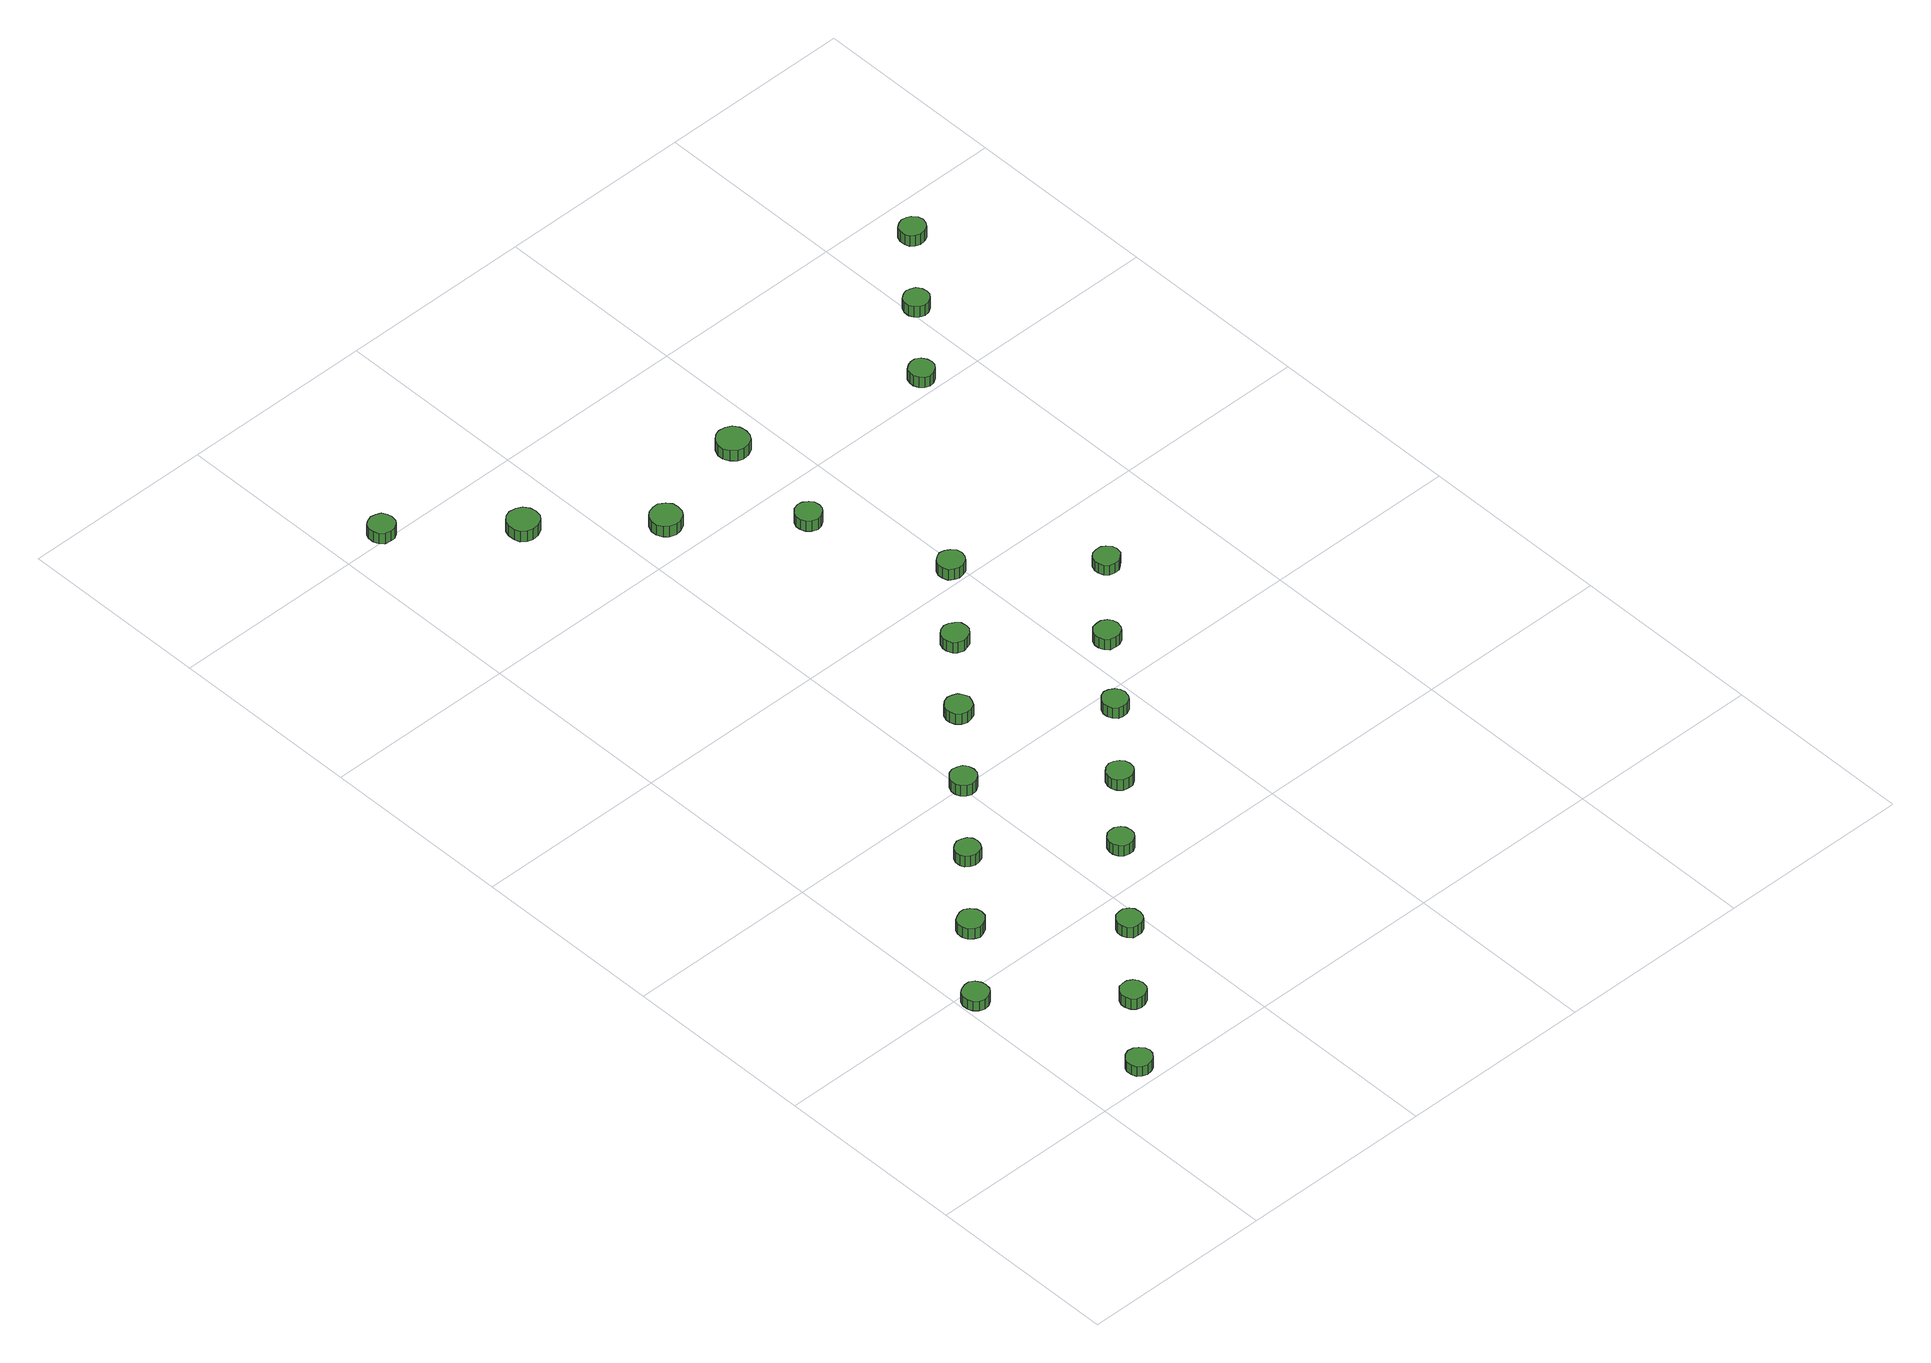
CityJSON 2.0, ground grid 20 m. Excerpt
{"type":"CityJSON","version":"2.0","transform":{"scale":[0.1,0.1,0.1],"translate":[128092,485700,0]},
"CityObjects":{
"tree1":{"type":"SolitaryVegetationObject","attributes":{"function":"something"},"geometry":[{"type":"MultiSurface","lod":"1","boundaries":[[[0,1,2,3,4,5,6,7,8,9,10,11,12,13,14]],[[15,16,17,18,19,20,21,22,23,24,25,26,27,28,29]],[[0,29,28,1]],[[1,28,27,2]],[[2,27,26,3]],[[3,26,25,4]],[[4,25,24,5]],[[5,24,23,6]],[[6,23,22,7]],[[7,22,21,8]],[[8,21,20,9]],[[9,20,19,10]],[[10,19,18,11]],[[11,18,17,12]],[[12,17,16,13]],[[13,16,15,14]],[[14,15,29,0]]]}]},
"tree2":{"type":"SolitaryVegetationObject","attributes":{"function":"something"},"geometry":[{"type":"MultiSurface","lod":"1","boundaries":[[[30,31,32,33,34,35,36,37,38,39,40,41,42,43,44]],[[45,46,47,48,49,50,51,52,53,54,55,56,57,58,59]],[[30,59,58,31]],[[31,58,57,32]],[[32,57,56,33]],[[33,56,55,34]],[[34,55,54,35]],[[35,54,53,36]],[[36,53,52,37]],[[37,52,51,38]],[[38,51,50,39]],[[39,50,49,40]],[[40,49,48,41]],[[41,48,47,42]],[[42,47,46,43]],[[43,46,45,44]],[[44,45,59,30]]]}]},
"tree3":{"type":"SolitaryVegetationObject","attributes":{"function":"something"},"geometry":[{"type":"MultiSurface","lod":"1","boundaries":[[[60,61,62,63,64,65,66,67,68,69,70,71,72,73,74]],[[75,76,77,78,79,80,81,82,83,84,85,86,87,88,89]],[[60,89,88,61]],[[61,88,87,62]],[[62,87,86,63]],[[63,86,85,64]],[[64,85,84,65]],[[65,84,83,66]],[[66,83,82,67]],[[67,82,81,68]],[[68,81,80,69]],[[69,80,79,70]],[[70,79,78,71]],[[71,78,77,72]],[[72,77,76,73]],[[73,76,75,74]],[[74,75,89,60]]]}]},
"tree4":{"type":"SolitaryVegetationObject","attributes":{"function":"something"},"geometry":[{"type":"MultiSurface","lod":"1","boundaries":[[[90,91,92,93,94,95,96,97,98,99,100,101,102,103,104]],[[105,106,107,108,109,110,111,112,113,114,115,116,117,118,119]],[[90,119,118,91]],[[91,118,117,92]],[[92,117,116,93]],[[93,116,115,94]],[[94,115,114,95]],[[95,114,113,96]],[[96,113,112,97]],[[97,112,111,98]],[[98,111,110,99]],[[99,110,109,100]],[[100,109,108,101]],[[101,108,107,102]],[[102,107,106,103]],[[103,106,105,104]],[[104,105,119,90]]]}]},
"tree5":{"type":"SolitaryVegetationObject","attributes":{"function":"something"},"geometry":[{"type":"MultiSurface","lod":"1","boundaries":[[[120,121,122,123,124,125,126,127,128,129,130,131,132,133,134]],[[135,136,137,138,139,140,141,142,143,144,145,146,147,148,149]],[[120,149,148,121]],[[121,148,147,122]],[[122,147,146,123]],[[123,146,145,124]],[[124,145,144,125]],[[125,144,143,126]],[[126,143,142,127]],[[127,142,141,128]],[[128,141,140,129]],[[129,140,139,130]],[[130,139,138,131]],[[131,138,137,132]],[[132,137,136,133]],[[133,136,135,134]],[[134,135,149,120]]]}]},
"tree6":{"type":"SolitaryVegetationObject","attributes":{"function":"something"},"geometry":[{"type":"MultiSurface","lod":"1","boundaries":[[[150,151,152,153,154,155,156,157,158,159,160,161,162,163,164]],[[165,166,167,168,169,170,171,172,173,174,175,176,177,178,179]],[[150,179,178,151]],[[151,178,177,152]],[[152,177,176,153]],[[153,176,175,154]],[[154,175,174,155]],[[155,174,173,156]],[[156,173,172,157]],[[157,172,171,158]],[[158,171,170,159]],[[159,170,169,160]],[[160,169,168,161]],[[161,168,167,162]],[[162,167,166,163]],[[163,166,165,164]],[[164,165,179,150]]]}]},
"tree7":{"type":"SolitaryVegetationObject","attributes":{"function":"something"},"geometry":[{"type":"MultiSurface","lod":"1","boundaries":[[[180,181,182,183,184,185,186,187,188,189,190,191,192,193,194]],[[195,196,197,198,199,200,201,202,203,204,205,206,207,208,209]],[[180,209,208,181]],[[181,208,207,182]],[[182,207,206,183]],[[183,206,205,184]],[[184,205,204,185]],[[185,204,203,186]],[[186,203,202,187]],[[187,202,201,188]],[[188,201,200,189]],[[189,200,199,190]],[[190,199,198,191]],[[191,198,197,192]],[[192,197,196,193]],[[193,196,195,194]],[[194,195,209,180]]]}]},
"tree8":{"type":"SolitaryVegetationObject","attributes":{"function":"something"},"geometry":[{"type":"MultiSurface","lod":"1","boundaries":[[[210,211,212,213,214,215,216,217,218,219,220,221,222,223,224]],[[225,226,227,228,229,230,231,232,233,234,235,236,237,238,239]],[[210,239,238,211]],[[211,238,237,212]],[[212,237,236,213]],[[213,236,235,214]],[[214,235,234,215]],[[215,234,233,216]],[[216,233,232,217]],[[217,232,231,218]],[[218,231,230,219]],[[219,230,229,220]],[[220,229,228,221]],[[221,228,227,222]],[[222,227,226,223]],[[223,226,225,224]],[[224,225,239,210]]]}]},
"tree9":{"type":"SolitaryVegetationObject","attributes":{"function":"something"},"geometry":[{"type":"MultiSurface","lod":"1","boundaries":[[[240,241,242,243,244,245,246,247,248,249,250,251,252,253,254]],[[255,256,257,258,259,260,261,262,263,264,265,266,267,268,269]],[[240,269,268,241]],[[241,268,267,242]],[[242,267,266,243]],[[243,266,265,244]],[[244,265,264,245]],[[245,264,263,246]],[[246,263,262,247]],[[247,262,261,248]],[[248,261,260,249]],[[249,260,259,250]],[[250,259,258,251]],[[251,258,257,252]],[[252,257,256,253]],[[253,256,255,254]],[[254,255,269,240]]]}]},
"tree10":{"type":"SolitaryVegetationObject","attributes":{"function":"something"},"geometry":[{"type":"MultiSurface","lod":"1","boundaries":[[[270,271,272,273,274,275,276,277,278,279,280,281,282,283,284]],[[285,286,287,288,289,290,291,292,293,294,295,296,297,298,299]],[[270,299,298,271]],[[271,298,297,272]],[[272,297,296,273]],[[273,296,295,274]],[[274,295,294,275]],[[275,294,293,276]],[[276,293,292,277]],[[277,292,291,278]],[[278,291,290,279]],[[279,290,289,280]],[[280,289,288,281]],[[281,288,287,282]],[[282,287,286,283]],[[283,286,285,284]],[[284,285,299,270]]]}]},
"tree11":{"type":"SolitaryVegetationObject","attributes":{"function":"something"},"geometry":[{"type":"MultiSurface","lod":"1","boundaries":[[[300,301,302,303,304,305,306,307,308,309,310,311,312,313,314]],[[315,316,317,318,319,320,321,322,323,324,325,326,327,328,329]],[[300,329,328,301]],[[301,328,327,302]],[[302,327,326,303]],[[303,326,325,304]],[[304,325,324,305]],[[305,324,323,306]],[[306,323,322,307]],[[307,322,321,308]],[[308,321,320,309]],[[309,320,319,310]],[[310,319,318,311]],[[311,318,317,312]],[[312,317,316,313]],[[313,316,315,314]],[[314,315,329,300]]]}]},
"tree12":{"type":"SolitaryVegetationObject","attributes":{"function":"something"},"geometry":[{"type":"MultiSurface","lod":"1","boundaries":[[[330,331,332,333,334,335,336,337,338,339,340,341,342,343,344]],[[345,346,347,348,349,350,351,352,353,354,355,356,357,358,359]],[[330,359,358,331]],[[331,358,357,332]],[[332,357,356,333]],[[333,356,355,334]],[[334,355,354,335]],[[335,354,353,336]],[[336,353,352,337]],[[337,352,351,338]],[[338,351,350,339]],[[339,350,349,340]],[[340,349,348,341]],[[341,348,347,342]],[[342,347,346,343]],[[343,346,345,344]],[[344,345,359,330]]]}]},
"tree13":{"type":"SolitaryVegetationObject","attributes":{"function":"something"},"geometry":[{"type":"MultiSurface","lod":"1","boundaries":[[[360,361,362,363,364,365,366,367,368,369,370,371,372,373,374]],[[375,376,377,378,379,380,381,382,383,384,385,386,387,388,389]],[[360,389,388,361]],[[361,388,387,362]],[[362,387,386,363]],[[363,386,385,364]],[[364,385,384,365]],[[365,384,383,366]],[[366,383,382,367]],[[367,382,381,368]],[[368,381,380,369]],[[369,380,379,370]],[[370,379,378,371]],[[371,378,377,372]],[[372,377,376,373]],[[373,376,375,374]],[[374,375,389,360]]]}]},
"tree14":{"type":"SolitaryVegetationObject","attributes":{"function":"something"},"geometry":[{"type":"MultiSurface","lod":"1","boundaries":[[[390,391,392,393,394,395,396,397,398,399,400,401,402,403,404]],[[405,406,407,408,409,410,411,412,413,414,415,416,417,418,419]],[[390,419,418,391]],[[391,418,417,392]],[[392,417,416,393]],[[393,416,415,394]],[[394,415,414,395]],[[395,414,413,396]],[[396,413,412,397]],[[397,412,411,398]],[[398,411,410,399]],[[399,410,409,400]],[[400,409,408,401]],[[401,408,407,402]],[[402,407,406,403]],[[403,406,405,404]],[[404,405,419,390]]]}]},
"tree15":{"type":"SolitaryVegetationObject","attributes":{"function":"something"},"geometry":[{"type":"MultiSurface","lod":"1","boundaries":[[[420,421,422,423,424,425,426,427,428,429,430,431,432,433,434]],[[435,436,437,438,439,440,441,442,443,444,445,446,447,448,449]],[[420,449,448,421]],[[421,448,447,422]],[[422,447,446,423]],[[423,446,445,424]],[[424,445,444,425]],[[425,444,443,426]],[[426,443,442,427]],[[427,442,441,428]],[[428,441,440,429]],[[429,440,439,430]],[[430,439,438,431]],[[431,438,437,432]],[[432,437,436,433]],[[433,436,435,434]],[[434,435,449,420]]]}]},
"tree16":{"type":"SolitaryVegetationObject","attributes":{"function":"something"},"geometry":[{"type":"MultiSurface","lod":"1","boundaries":[[[450,451,452,453,454,455,456,457,458,459,460,461,462,463,464]],[[465,466,467,468,469,470,471,472,473,474,475,476,477,478,479]],[[450,479,478,451]],[[451,478,477,452]],[[452,477,476,453]],[[453,476,475,454]],[[454,475,474,455]],[[455,474,473,456]],[[456,473,472,457]],[[457,472,471,458]],[[458,471,470,459]],[[459,470,469,460]],[[460,469,468,461]],[[461,468,467,462]],[[462,467,466,463]],[[463,466,465,464]],[[464,465,479,450]]]}]},
"tree17":{"type":"SolitaryVegetationObject","attributes":{"function":"something"},"geometry":[{"type":"MultiSurface","lod":"1","boundaries":[[[480,481,482,483,484,485,486,487,488,489,490,491,492,493,494]],[[495,496,497,498,499,500,501,502,503,504,505,506,507,508,509]],[[480,509,508,481]],[[481,508,507,482]],[[482,507,506,483]],[[483,506,505,484]],[[484,505,504,485]],[[485,504,503,486]],[[486,503,502,487]],[[487,502,501,488]],[[488,501,500,489]],[[489,500,499,490]],[[490,499,498,491]],[[491,498,497,492]],[[492,497,496,493]],[[493,496,495,494]],[[494,495,509,480]]]}]},
"tree18":{"type":"SolitaryVegetationObject","attributes":{"function":"something"},"geometry":[{"type":"MultiSurface","lod":"1","boundaries":[[[510,511,512,513,514,515,516,517,518,519,520,521,522,523,524]],[[525,526,527,528,529,530,531,532,533,534,535,536,537,538,539]],[[510,539,538,511]],[[511,538,537,512]],[[512,537,536,513]],[[513,536,535,514]],[[514,535,534,515]],[[515,534,533,516]],[[516,533,532,517]],[[517,532,531,518]],[[518,531,530,519]],[[519,530,529,520]],[[520,529,528,521]],[[521,528,527,522]],[[522,527,526,523]],[[523,526,525,524]],[[524,525,539,510]]]}]},
"tree19":{"type":"SolitaryVegetationObject","attributes":{"function":"something"},"geometry":[{"type":"MultiSurface","lod":"1","boundaries":[[[540,541,542,543,544,545,546,547,548,549,550,551,552,553,554]],[[555,556,557,558,559,560,561,562,563,564,565,566,567,568,569]],[[540,569,568,541]],[[541,568,567,542]],[[542,567,566,543]],[[543,566,565,544]],[[544,565,564,545]],[[545,564,563,546]],[[546,563,562,547]],[[547,562,561,548]],[[548,561,560,549]],[[549,560,559,550]],[[550,559,558,551]],[[551,558,557,552]],[[552,557,556,553]],[[553,556,555,554]],[[554,555,569,540]]]}]},
"tree20":{"type":"SolitaryVegetationObject","attributes":{"function":"something"},"geometry":[{"type":"MultiSurface","lod":"1","boundaries":[[[570,571,572,573,574,575,576,577,578,579,580,581,582,583,584]],[[585,586,587,588,589,590,591,592,593,594,595,596,597,598,599]],[[570,599,598,571]],[[571,598,597,572]],[[572,597,596,573]],[[573,596,595,574]],[[574,595,594,575]],[[575,594,593,576]],[[576,593,592,577]],[[577,592,591,578]],[[578,591,590,579]],[[579,590,589,580]],[[580,589,588,581]],[[581,588,587,582]],[[582,587,586,583]],[[583,586,585,584]],[[584,585,599,570]]]}]},
"tree21":{"type":"SolitaryVegetationObject","attributes":{"function":"something"},"geometry":[{"type":"MultiSurface","lod":"1","boundaries":[[[600,601,602,603,604,605,606,607,608,609,610,611,612,613,614]],[[615,616,617,618,619,620,621,622,623,624,625,626,627,628,629]],[[600,629,628,601]],[[601,628,627,602]],[[602,627,626,603]],[[603,626,625,604]],[[604,625,624,605]],[[605,624,623,606]],[[606,623,622,607]],[[607,622,621,608]],[[608,621,620,609]],[[609,620,619,610]],[[610,619,618,611]],[[611,618,617,612]],[[612,617,616,613]],[[613,616,615,614]],[[614,615,629,600]]]}]},
"tree22":{"type":"SolitaryVegetationObject","attributes":{"function":"something"},"geometry":[{"type":"MultiSurface","lod":"1","boundaries":[[[630,631,632,633,634,635,636,637,638,639,640,641,642,643,644]],[[645,646,647,648,649,650,651,652,653,654,655,656,657,658,659]],[[630,659,658,631]],[[631,658,657,632]],[[632,657,656,633]],[[633,656,655,634]],[[634,655,654,635]],[[635,654,653,636]],[[636,653,652,637]],[[637,652,651,638]],[[638,651,650,639]],[[639,650,649,640]],[[640,649,648,641]],[[641,648,647,642]],[[642,647,646,643]],[[643,646,645,644]],[[644,645,659,630]]]}]},
"tree23":{"type":"SolitaryVegetationObject","attributes":{"function":"something"},"geometry":[{"type":"MultiSurface","lod":"1","boundaries":[[[660,661,662,663,664,665,666,667,668,669,670,671,672,673,674]],[[675,676,677,678,679,680,681,682,683,684,685,686,687,688,689]],[[660,689,688,661]],[[661,688,687,662]],[[662,687,686,663]],[[663,686,685,664]],[[664,685,684,665]],[[665,684,683,666]],[[666,683,682,667]],[[667,682,681,668]],[[668,681,680,669]],[[669,680,679,670]],[[670,679,678,671]],[[671,678,677,672]],[[672,677,676,673]],[[673,676,675,674]],[[674,675,689,660]]]}]}
},
"vertices":[
[76,21,17],[75,26,17],[71,30,17],[67,33,17],[61,34,17],[56,32,17],[52,28,17],[50,24,17],[50,18,17],[52,13,17],[56,10,17],[61,8,17],[67,9,17],[71,11,17],[75,16,17],[75,16,5],[71,11,5],[67,9,5],[61,8,5],[56,10,5],[52,13,5],[50,18,5],[50,24,5],[52,28,5],[56,32,5],[61,34,5],[67,33,5],[71,30,5],[75,26,5],[76,21,5],
[27,186,18],[26,191,18],[23,196,18],[18,199,18],[13,199,18],[7,197,18],[3,194,18],[1,189,18],[1,183,18],[3,178,18],[7,174,18],[13,172,18],[18,173,18],[23,176,18],[26,180,18],[26,180,6],[23,176,6],[18,173,6],[13,172,6],[7,174,6],[3,178,6],[1,183,6],[1,189,6],[3,194,6],[7,197,6],[13,199,6],[18,199,6],[23,196,6],[26,191,6],[27,186,6],
[133,90,17],[132,95,17],[129,99,17],[124,102,17],[119,102,17],[114,101,17],[110,97,17],[108,92,17],[108,87,17],[110,82,17],[114,78,17],[119,77,17],[124,77,17],[129,80,17],[132,84,17],[132,84,4],[129,80,4],[124,77,4],[119,77,4],[114,78,4],[110,82,4],[108,87,4],[108,92,4],[110,97,4],[114,101,4],[119,102,4],[124,102,4],[129,99,4],[132,95,4],[133,90,4],
[90,258,19],[89,263,19],[85,268,19],[80,271,19],[75,271,19],[70,269,19],[65,266,19],[63,261,19],[63,255,19],[65,250,19],[70,246,19],[75,244,19],[80,245,19],[85,248,19],[89,252,19],[89,252,6],[85,248,6],[80,245,6],[75,244,6],[70,246,6],[65,250,6],[63,255,6],[63,261,6],[65,266,6],[70,269,6],[75,271,6],[80,271,6],[85,268,6],[89,263,6],[90,258,6],
[196,160,17],[195,166,17],[192,170,17],[187,173,17],[182,173,17],[177,172,17],[173,168,17],[171,163,17],[171,158,17],[173,153,17],[177,149,17],[182,148,17],[187,148,17],[192,151,17],[195,155,17],[195,155,4],[192,151,4],[187,148,4],[182,148,4],[177,149,4],[173,153,4],[171,158,4],[171,163,4],[173,168,4],[177,172,4],[182,173,4],[187,173,4],[192,170,4],[195,166,4],[196,160,4],
[152,329,19],[151,334,19],[148,338,19],[143,340,19],[138,341,19],[133,339,19],[129,336,19],[127,331,19],[127,326,19],[129,321,19],[133,318,19],[138,316,19],[143,317,19],[148,319,19],[151,324,19],[151,324,6],[148,319,6],[143,317,6],[138,316,6],[133,318,6],[129,321,6],[127,326,6],[127,331,6],[129,336,6],[133,339,6],[138,341,6],[143,340,6],[148,338,6],[151,334,6],[152,329,6],
[215,400,19],[214,405,19],[211,410,19],[206,412,19],[200,413,19],[195,411,19],[191,407,19],[189,402,19],[189,397,19],[191,392,19],[195,388,19],[200,386,19],[206,387,19],[211,390,19],[214,394,19],[214,394,6],[211,390,6],[206,387,6],[200,386,6],[195,388,6],[191,392,6],[189,397,6],[189,402,6],[191,407,6],[195,411,6],[200,413,6],[206,412,6],[211,410,6],[214,405,6],[215,400,6],
[264,243,18],[263,249,18],[260,253,18],[255,256,18],[250,256,18],[245,255,18],[241,251,18],[239,246,18],[239,241,18],[241,236,18],[245,232,18],[250,231,18],[255,231,18],[260,234,18],[263,238,18],[263,238,5],[260,234,5],[255,231,5],[250,231,5],[245,232,5],[241,236,5],[239,241,5],[239,246,5],[241,251,5],[245,255,5],[250,256,5],[255,256,5],[260,253,5],[263,249,5],[264,243,5],
[62,1008,18],[61,1013,18],[58,1018,18],[53,1020,18],[48,1021,18],[42,1019,18],[38,1016,18],[36,1011,18],[36,1005,18],[38,1000,18],[42,996,18],[48,995,18],[53,995,18],[58,998,18],[61,1002,18],[61,1002,5],[58,998,5],[53,995,5],[48,995,5],[42,996,5],[38,1000,5],[36,1005,5],[36,1011,5],[38,1016,5],[42,1019,5],[48,1021,5],[53,1020,5],[58,1018,5],[61,1013,5],[62,1008,5],
[324,308,18],[323,313,18],[320,317,18],[315,320,18],[310,321,18],[304,319,18],[300,315,18],[298,310,18],[298,305,18],[300,300,18],[304,296,18],[310,295,18],[315,295,18],[320,298,18],[323,302,18],[323,302,5],[320,298,5],[315,295,5],[310,295,5],[304,296,5],[300,300,5],[298,305,5],[298,310,5],[300,315,5],[304,319,5],[310,321,5],[315,320,5],[320,317,5],[323,313,5],[324,308,5],
[278,472,19],[276,477,19],[273,482,19],[268,484,19],[263,485,19],[257,483,19],[253,479,19],[251,474,19],[251,469,19],[253,464,19],[257,460,19],[263,458,19],[268,459,19],[273,461,19],[276,466,19],[276,466,6],[273,461,6],[268,459,6],[263,458,6],[257,460,6],[253,464,6],[251,469,6],[251,474,6],[253,479,6],[257,483,6],[263,485,6],[268,484,6],[273,482,6],[276,477,6],[278,472,6],
[162,923,18],[161,929,18],[157,935,18],[151,938,18],[144,939,18],[138,937,18],[133,932,18],[131,926,18],[131,919,18],[133,913,18],[138,909,18],[144,907,18],[151,908,18],[157,911,18],[161,916,18],[161,916,5],[157,911,5],[151,908,5],[144,907,5],[138,909,5],[133,913,5],[131,919,5],[131,926,5],[133,932,5],[138,937,5],[144,939,5],[151,938,5],[157,935,5],[161,929,5],[162,923,5],
[386,380,18],[385,385,18],[382,389,18],[377,392,18],[372,393,18],[367,391,18],[363,387,18],[361,382,18],[361,377,18],[363,372,18],[367,368,18],[372,367,18],[377,367,18],[382,370,18],[385,374,18],[385,374,5],[382,370,5],[377,367,5],[372,367,5],[367,368,5],[363,372,5],[361,377,5],[361,382,5],[363,387,5],[367,391,5],[372,393,5],[377,392,5],[382,389,5],[385,385,5],[386,380,5],
[341,542,19],[340,548,19],[336,552,19],[331,555,19],[326,556,19],[320,554,19],[316,550,19],[314,545,19],[314,540,19],[316,534,19],[320,531,19],[326,529,19],[331,530,19],[336,532,19],[340,537,19],[340,537,6],[336,532,6],[331,530,6],[326,529,6],[320,531,6],[316,534,6],[314,540,6],[314,545,6],[316,550,6],[320,554,6],[326,556,6],[331,555,6],[336,552,6],[340,548,6],[341,542,6],
[260,838,18],[259,844,18],[255,849,18],[249,853,18],[243,853,18],[236,851,18],[232,847,18],[229,841,18],[229,834,18],[232,828,18],[236,824,18],[243,822,18],[249,823,18],[255,826,18],[259,831,18],[259,831,5],[255,826,5],[249,823,5],[243,822,5],[236,824,5],[232,828,5],[229,834,5],[229,841,5],[232,847,5],[236,851,5],[243,853,5],[249,853,5],[255,849,5],[259,844,5],[260,838,5],
[444,451,18],[443,456,18],[440,460,18],[435,463,18],[430,463,18],[424,462,18],[420,458,18],[418,453,18],[418,448,18],[420,443,18],[424,439,18],[430,438,18],[435,438,18],[440,441,18],[443,445,18],[443,445,5],[440,441,5],[435,438,5],[430,438,5],[424,439,5],[420,443,5],[418,448,5],[418,453,5],[420,458,5],[424,462,5],[430,463,5],[435,463,5],[440,460,5],[443,456,5],[444,451,5],
[355,751,18],[354,757,18],[351,761,18],[346,764,18],[341,765,18],[335,763,18],[331,759,18],[329,754,18],[329,749,18],[331,744,18],[335,740,18],[341,738,18],[346,739,18],[351,742,18],[354,746,18],[354,746,5],[351,742,5],[346,739,5],[341,738,5],[335,740,5],[331,744,5],[329,749,5],[329,754,5],[331,759,5],[335,763,5],[341,765,5],[346,764,5],[351,761,5],[354,757,5],[355,751,5],
[404,614,20],[403,620,20],[399,624,20],[394,627,20],[389,628,20],[384,626,20],[379,622,20],[377,617,20],[377,612,20],[379,606,20],[384,603,20],[389,601,20],[394,602,20],[399,604,20],[403,609,20],[403,609,7],[399,604,7],[394,602,7],[389,601,7],[384,603,7],[379,606,7],[377,612,7],[377,617,7],[379,622,7],[384,626,7],[389,628,7],[394,627,7],[399,624,7],[403,620,7],[404,614,7],
[375,869,17],[374,876,17],[370,882,17],[364,885,17],[357,886,17],[351,884,17],[346,879,17],[343,873,17],[343,866,17],[346,860,17],[351,855,17],[357,853,17],[364,854,17],[370,857,17],[374,863,17],[374,863,4],[370,857,4],[364,854,4],[357,853,4],[351,855,4],[346,860,4],[343,866,4],[343,873,4],[346,879,4],[351,884,4],[357,886,4],[364,885,4],[370,882,4],[374,876,4],[375,869,4],
[512,523,17],[511,528,17],[507,532,17],[503,535,17],[497,535,17],[492,534,17],[488,530,17],[486,525,17],[486,520,17],[488,515,17],[492,511,17],[497,510,17],[503,510,17],[507,513,17],[511,517,17],[511,517,5],[507,513,5],[503,510,5],[497,510,5],[492,511,5],[488,515,5],[486,520,5],[486,525,5],[488,530,5],[492,534,5],[497,535,5],[503,535,5],[507,532,5],[511,528,5],[512,523,5],
[560,818,18],[559,823,18],[556,828,18],[551,831,18],[546,831,18],[541,829,18],[537,826,18],[535,821,18],[535,816,18],[537,811,18],[541,807,18],[546,805,18],[551,806,18],[556,809,18],[559,813,18],[559,813,5],[556,809,5],[551,806,5],[546,805,5],[541,807,5],[537,811,5],[535,816,5],[535,821,5],[537,826,5],[541,829,5],[546,831,5],[551,831,5],[556,828,5],[559,823,5],[560,818,5],
[621,889,18],[620,894,18],[617,899,18],[612,901,18],[607,902,18],[602,900,18],[598,897,18],[596,892,18],[596,886,18],[598,882,18],[602,878,18],[607,876,18],[612,877,18],[617,880,18],[620,884,18],[620,884,5],[617,880,5],[612,877,5],[607,876,5],[602,878,5],[598,882,5],[596,886,5],[596,892,5],[598,897,5],[602,900,5],[607,902,5],[612,901,5],[617,899,5],[620,894,5],[621,889,5],
[684,960,18],[683,965,18],[679,970,18],[675,972,18],[669,973,18],[664,971,18],[660,968,18],[658,963,18],[658,957,18],[660,952,18],[664,949,18],[669,947,18],[675,948,18],[679,950,18],[683,955,18],[683,955,5],[679,950,5],[675,948,5],[669,947,5],[664,949,5],[660,952,5],[658,957,5],[658,963,5],[660,968,5],[664,971,5],[669,973,5],[675,972,5],[679,970,5],[683,965,5],[684,960,5]
]}
